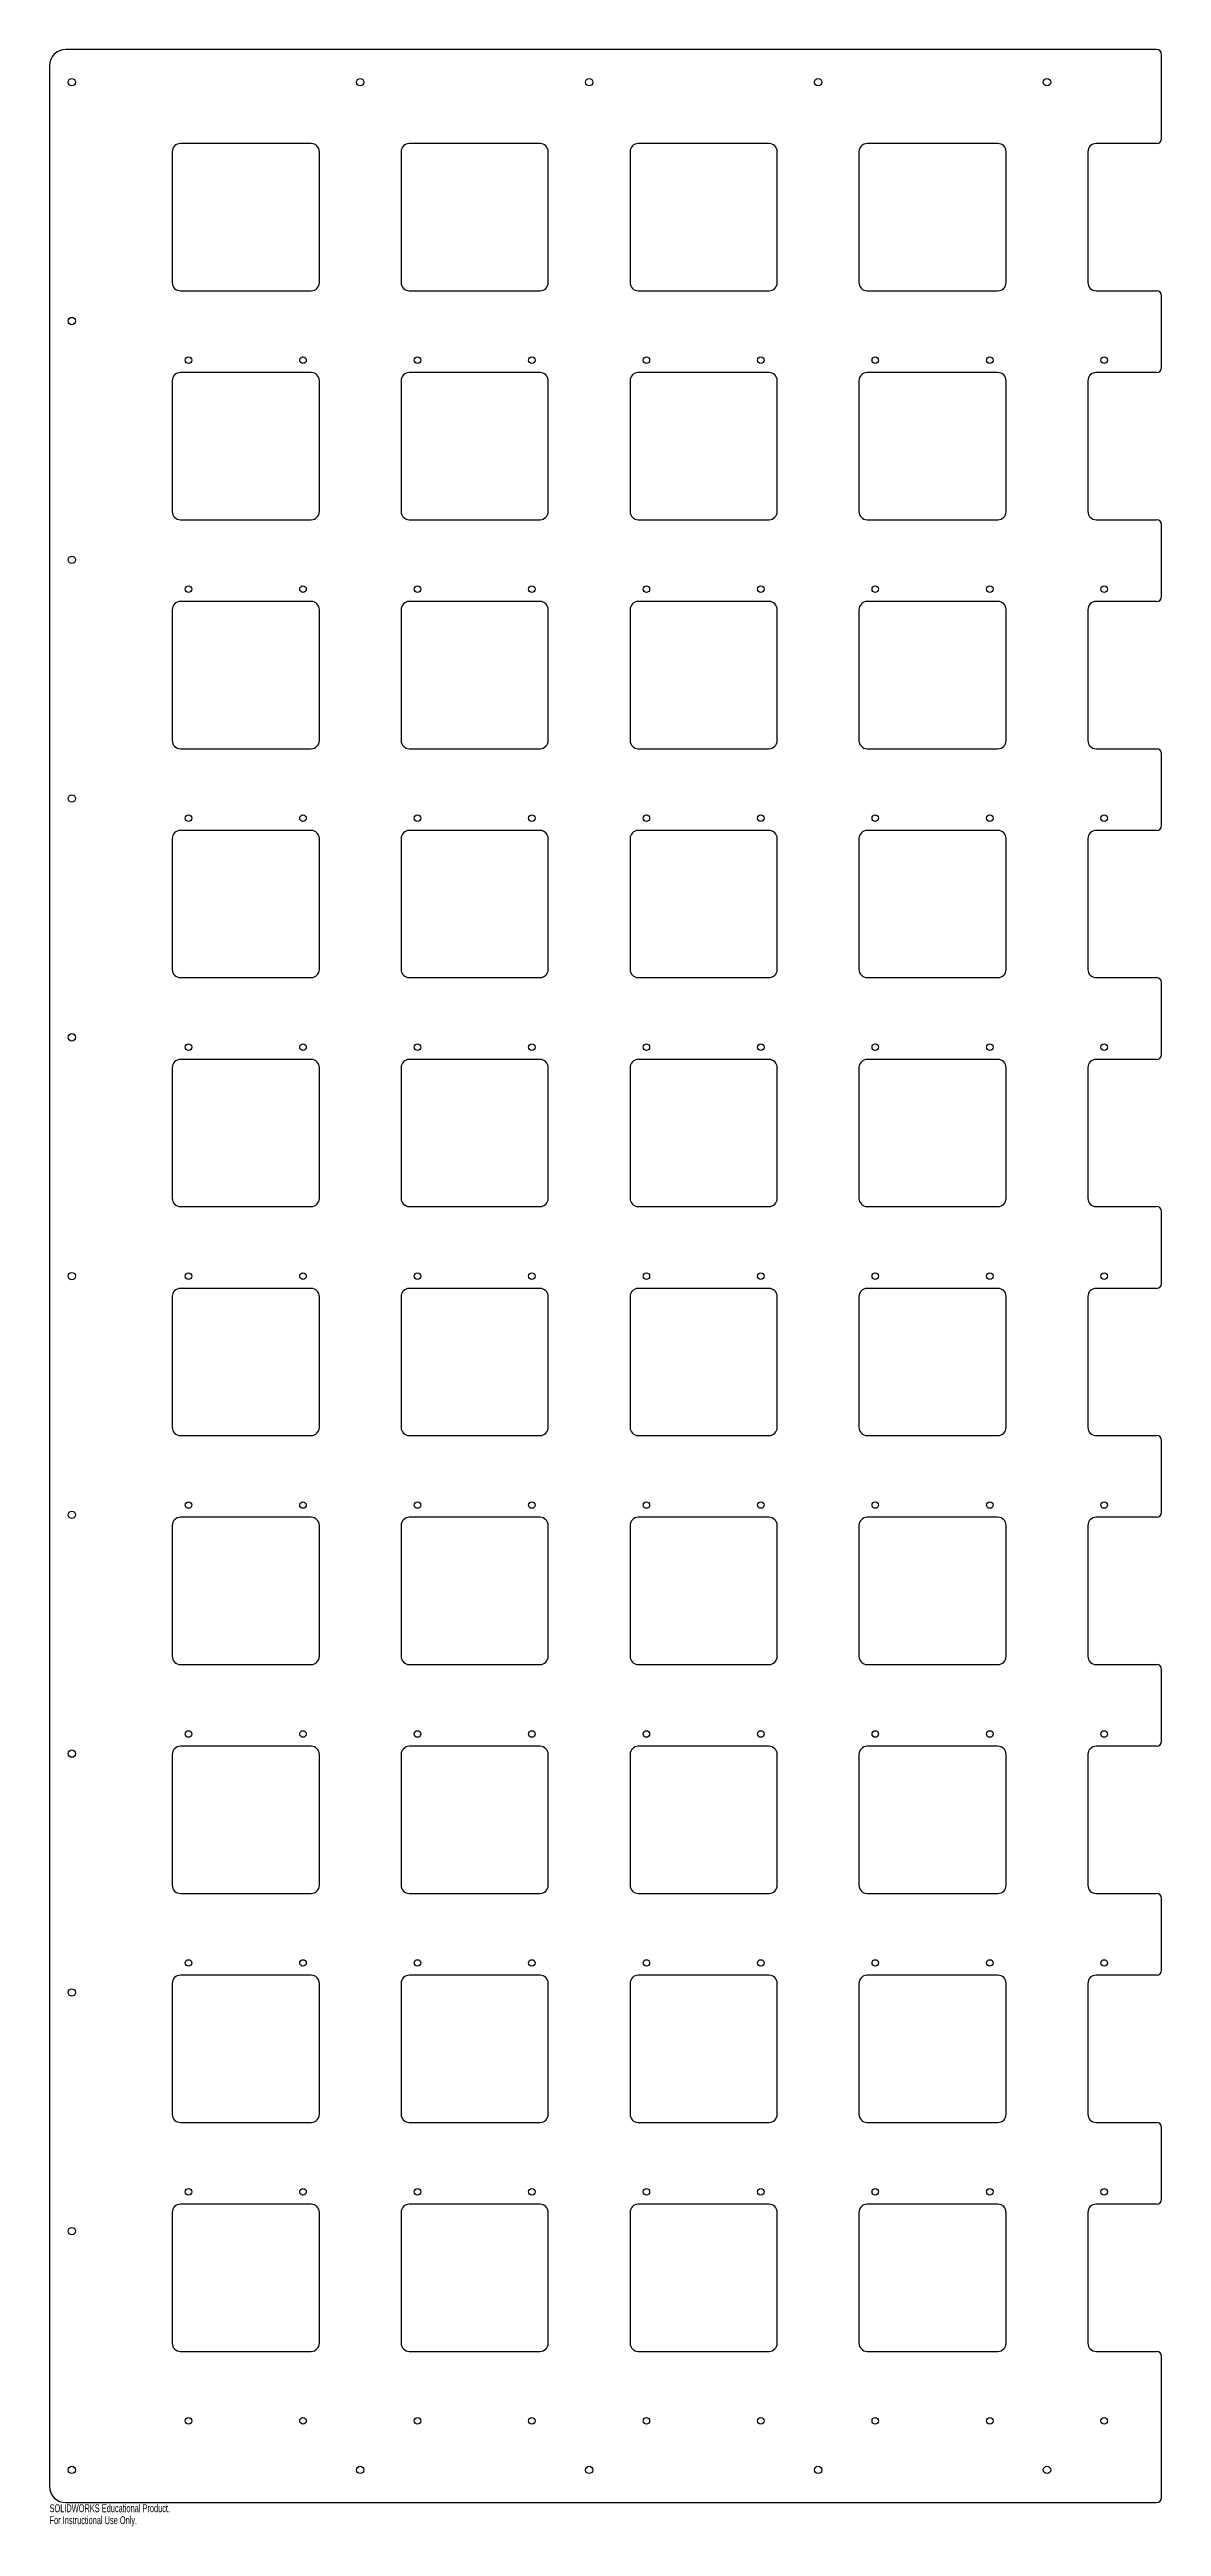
# Model space of a CAD drawing. Header units: millimetres. Extents: x -750 to -70, y -765 to 750.
import ezdxf

# ---------------------------------------------------------------- set-up
doc = ezdxf.new("R2010")
doc.units = ezdxf.units.MM
doc.styles.add('SLDTEXTSTYLE0', font='TXT', dxfattribs={"width": 0.7})

msp = doc.modelspace()

# ---------------------------------------------------------------- linework, layer by layer
at = {"color": 7, "linetype": 'Continuous', "lineweight": 25}
for p, q in [((-73, 750), (-740, 750)), ((-70, 695.5), (-70, 747)), ((-750, 740), (-750, -740)), ((-675, 687.5), (-675, 607.5)), ((-590, 692.5), (-670, 692.5)), ((-585, 607.5), (-585, 687.5)), ((-535, 687.5), (-535, 607.5)), ((-450, 692.5), (-530, 692.5)), ((-445, 607.5), (-445, 687.5)), ((-395, 687.5), (-395, 607.5)), ((-310, 692.5), (-390, 692.5)), ((-305, 607.5), (-305, 687.5)), ((-255, 687.5), (-255, 607.5)), ((-170, 692.5), (-250, 692.5)), ((-165, 607.5), (-165, 687.5)), ((-115, 687.5), (-115, 607.5)), ((-73, 692.5), (-110, 692.5)), ((-670, 602.5), (-590, 602.5)), ((-530, 602.5), (-450, 602.5)), ((-390, 602.5), (-310, 602.5)), ((-250, 602.5), (-170, 602.5)), ((-110, 602.5), (-73, 602.5)), ((-70, 555.5), (-70, 599.5)), ((-675, 547.5), (-675, 467.5)), ((-590, 552.5), (-670, 552.5)), ((-585, 467.5), (-585, 547.5)), ((-535, 547.5), (-535, 467.5)), ((-450, 552.5), (-530, 552.5)), ((-445, 467.5), (-445, 547.5)), ((-395, 547.5), (-395, 467.5)), ((-310, 552.5), (-390, 552.5)), ((-305, 467.5), (-305, 547.5)), ((-255, 547.5), (-255, 467.5)), ((-170, 552.5), (-250, 552.5)), ((-165, 467.5), (-165, 547.5)), ((-115, 547.5), (-115, 467.5)), ((-73, 552.5), (-110, 552.5)), ((-670, 462.5), (-590, 462.5)), ((-530, 462.5), (-450, 462.5)), ((-390, 462.5), (-310, 462.5)), ((-250, 462.5), (-170, 462.5)), ((-110, 462.5), (-73, 462.5)), ((-70, 415.5), (-70, 459.5)), ((-590, 412.5), (-670, 412.5)), ((-450, 412.5), (-530, 412.5)), ((-310, 412.5), (-390, 412.5)), ((-170, 412.5), (-250, 412.5)), ((-73, 412.5), (-110, 412.5)), ((-675, 407.5), (-675, 327.5)), ((-585, 327.5), (-585, 407.5)), ((-535, 407.5), (-535, 327.5)), ((-445, 327.5), (-445, 407.5)), ((-395, 407.5), (-395, 327.5)), ((-305, 327.5), (-305, 407.5)), ((-255, 407.5), (-255, 327.5)), ((-165, 327.5), (-165, 407.5)), ((-115, 407.5), (-115, 327.5)), ((-670, 322.5), (-590, 322.5)), ((-530, 322.5), (-450, 322.5)), ((-390, 322.5), (-310, 322.5)), ((-250, 322.5), (-170, 322.5)), ((-110, 322.5), (-73, 322.5)), ((-70, 275.5), (-70, 319.5)), ((-675, 267.5), (-675, 187.5)), ((-590, 272.5), (-670, 272.5)), ((-585, 187.5), (-585, 267.5)), ((-535, 267.5), (-535, 187.5)), ((-450, 272.5), (-530, 272.5)), ((-445, 187.5), (-445, 267.5)), ((-395, 267.5), (-395, 187.5)), ((-310, 272.5), (-390, 272.5)), ((-305, 187.5), (-305, 267.5)), ((-255, 267.5), (-255, 187.5)), ((-170, 272.5), (-250, 272.5)), ((-165, 187.5), (-165, 267.5)), ((-115, 267.5), (-115, 187.5)), ((-73, 272.5), (-110, 272.5)), ((-670, 182.5), (-590, 182.5)), ((-530, 182.5), (-450, 182.5)), ((-390, 182.5), (-310, 182.5)), ((-250, 182.5), (-170, 182.5)), ((-110, 182.5), (-73, 182.5)), ((-70, 135.5), (-70, 179.5)), ((-675, 127.5), (-675, 47.5)), ((-590, 132.5), (-670, 132.5)), ((-585, 47.5), (-585, 127.5)), ((-535, 127.5), (-535, 47.5)), ((-450, 132.5), (-530, 132.5)), ((-445, 47.5), (-445, 127.5)), ((-395, 127.5), (-395, 47.5)), ((-310, 132.5), (-390, 132.5)), ((-305, 47.5), (-305, 127.5)), ((-255, 127.5), (-255, 47.5)), ((-170, 132.5), (-250, 132.5)), ((-165, 47.5), (-165, 127.5)), ((-115, 127.5), (-115, 47.5)), ((-73, 132.5), (-110, 132.5)), ((-670, 42.5), (-590, 42.5)), ((-530, 42.5), (-450, 42.5)), ((-390, 42.5), (-310, 42.5)), ((-250, 42.5), (-170, 42.5)), ((-110, 42.5), (-73, 42.5)), ((-70, -4.5), (-70, 39.5)), ((-675, -12.5), (-675, -92.5)), ((-590, -7.5), (-670, -7.5)), ((-585, -92.5), (-585, -12.5)), ((-535, -12.5), (-535, -92.5)), ((-450, -7.5), (-530, -7.5)), ((-445, -92.5), (-445, -12.5)), ((-395, -12.5), (-395, -92.5)), ((-310, -7.5), (-390, -7.5)), ((-305, -92.5), (-305, -12.5)), ((-255, -12.5), (-255, -92.5)), ((-170, -7.5), (-250, -7.5)), ((-165, -92.5), (-165, -12.5)), ((-115, -12.5), (-115, -92.5)), ((-73, -7.5), (-110, -7.5)), ((-670, -97.5), (-590, -97.5)), ((-530, -97.5), (-450, -97.5)), ((-390, -97.5), (-310, -97.5)), ((-250, -97.5), (-170, -97.5)), ((-110, -97.5), (-73, -97.5)), ((-70, -144.5), (-70, -100.5)), ((-590, -147.5), (-670, -147.5)), ((-450, -147.5), (-530, -147.5)), ((-310, -147.5), (-390, -147.5)), ((-170, -147.5), (-250, -147.5)), ((-73, -147.5), (-110, -147.5)), ((-675, -152.5), (-675, -232.5)), ((-585, -232.5), (-585, -152.5)), ((-535, -152.5), (-535, -232.5)), ((-445, -232.5), (-445, -152.5)), ((-395, -152.5), (-395, -232.5)), ((-305, -232.5), (-305, -152.5)), ((-255, -152.5), (-255, -232.5)), ((-165, -232.5), (-165, -152.5)), ((-115, -152.5), (-115, -232.5)), ((-670, -237.5), (-590, -237.5)), ((-530, -237.5), (-450, -237.5)), ((-390, -237.5), (-310, -237.5)), ((-250, -237.5), (-170, -237.5)), ((-110, -237.5), (-73, -237.5)), ((-70, -284.5), (-70, -240.5)), ((-590, -287.5), (-670, -287.5)), ((-450, -287.5), (-530, -287.5)), ((-310, -287.5), (-390, -287.5)), ((-170, -287.5), (-250, -287.5)), ((-73, -287.5), (-110, -287.5)), ((-675, -292.5), (-675, -372.5)), ((-585, -372.5), (-585, -292.5)), ((-535, -292.5), (-535, -372.5)), ((-445, -372.5), (-445, -292.5)), ((-395, -292.5), (-395, -372.5)), ((-305, -372.5), (-305, -292.5)), ((-255, -292.5), (-255, -372.5)), ((-165, -372.5), (-165, -292.5)), ((-115, -292.5), (-115, -372.5)), ((-670, -377.5), (-590, -377.5)), ((-530, -377.5), (-450, -377.5)), ((-390, -377.5), (-310, -377.5)), ((-250, -377.5), (-170, -377.5)), ((-110, -377.5), (-73, -377.5)), ((-70, -424.5), (-70, -380.5)), ((-675, -432.5), (-675, -512.5)), ((-590, -427.5), (-670, -427.5)), ((-585, -512.5), (-585, -432.5)), ((-535, -432.5), (-535, -512.5)), ((-450, -427.5), (-530, -427.5)), ((-445, -512.5), (-445, -432.5)), ((-395, -432.5), (-395, -512.5)), ((-310, -427.5), (-390, -427.5)), ((-305, -512.5), (-305, -432.5)), ((-255, -432.5), (-255, -512.5)), ((-170, -427.5), (-250, -427.5)), ((-165, -512.5), (-165, -432.5)), ((-115, -432.5), (-115, -512.5)), ((-73, -427.5), (-110, -427.5)), ((-670, -517.5), (-590, -517.5)), ((-530, -517.5), (-450, -517.5)), ((-390, -517.5), (-310, -517.5)), ((-250, -517.5), (-170, -517.5)), ((-110, -517.5), (-73, -517.5)), ((-70, -564.5), (-70, -520.5)), ((-675, -572.5), (-675, -652.5)), ((-590, -567.5), (-670, -567.5)), ((-585, -652.5), (-585, -572.5)), ((-535, -572.5), (-535, -652.5)), ((-450, -567.5), (-530, -567.5)), ((-445, -652.5), (-445, -572.5)), ((-395, -572.5), (-395, -652.5)), ((-310, -567.5), (-390, -567.5)), ((-305, -652.5), (-305, -572.5)), ((-255, -572.5), (-255, -652.5)), ((-170, -567.5), (-250, -567.5)), ((-165, -652.5), (-165, -572.5)), ((-115, -572.5), (-115, -652.5)), ((-73, -567.5), (-110, -567.5)), ((-670, -657.5), (-590, -657.5)), ((-530, -657.5), (-450, -657.5)), ((-390, -657.5), (-310, -657.5)), ((-250, -657.5), (-170, -657.5)), ((-110, -657.5), (-73, -657.5)), ((-70, -747), (-70, -660.5)), ((-740, -750), (-73, -750))]:
    msp.add_line(p, q, dxfattribs=at)
for centre, radius in [((-736.4, 730), 2.25), ((-560, 730), 2.25), ((-420, 730), 2.25), ((-280, 730), 2.25), ((-140, 730), 2.25), ((-736.4, 584), 2.25), ((-665, 560), 2), ((-595, 560), 2), ((-525, 560), 2), ((-455, 560), 2), ((-385, 560), 2), ((-315, 560), 2), ((-245, 560), 2), ((-175, 560), 2), ((-105, 560), 2), ((-736.4, 438), 2.25), ((-665, 420), 2), ((-595, 420), 2), ((-525, 420), 2), ((-455, 420), 2), ((-385, 420), 2), ((-315, 420), 2), ((-245, 420), 2), ((-175, 420), 2), ((-105, 420), 2), ((-736.4, 292), 2.25), ((-665, 280), 2), ((-595, 280), 2), ((-525, 280), 2), ((-455, 280), 2), ((-385, 280), 2), ((-315, 280), 2), ((-245, 280), 2), ((-175, 280), 2), ((-105, 280), 2), ((-736.4, 146), 2.25), ((-665, 140), 2), ((-595, 140), 2), ((-525, 140), 2), ((-455, 140), 2), ((-385, 140), 2), ((-315, 140), 2), ((-245, 140), 2), ((-175, 140), 2), ((-105, 140), 2), ((-736.4, 0), 2.25), ((-665, 0), 2), ((-595, 0), 2), ((-525, 0), 2), ((-455, 0), 2), ((-385, 0), 2), ((-315, 0), 2), ((-245, 0), 2), ((-175, 0), 2), ((-105, 0), 2), ((-736.4, -146), 2.25), ((-665, -140), 2), ((-595, -140), 2), ((-525, -140), 2), ((-455, -140), 2), ((-385, -140), 2), ((-315, -140), 2), ((-245, -140), 2), ((-175, -140), 2), ((-105, -140), 2), ((-665, -280), 2), ((-595, -280), 2), ((-525, -280), 2), ((-455, -280), 2), ((-385, -280), 2), ((-315, -280), 2), ((-245, -280), 2), ((-175, -280), 2), ((-105, -280), 2), ((-736.4, -292), 2.25), ((-665, -420), 2), ((-595, -420), 2), ((-525, -420), 2), ((-455, -420), 2), ((-385, -420), 2), ((-315, -420), 2), ((-245, -420), 2), ((-175, -420), 2), ((-105, -420), 2), ((-736.4, -438), 2.25), ((-665, -560), 2), ((-595, -560), 2), ((-525, -560), 2), ((-455, -560), 2), ((-385, -560), 2), ((-315, -560), 2), ((-245, -560), 2), ((-175, -560), 2), ((-105, -560), 2), ((-736.4, -584), 2.25), ((-665, -700), 2), ((-595, -700), 2), ((-525, -700), 2), ((-455, -700), 2), ((-385, -700), 2), ((-315, -700), 2), ((-245, -700), 2), ((-175, -700), 2), ((-105, -700), 2), ((-736.4, -730), 2.25), ((-560, -730), 2.25), ((-420, -730), 2.25), ((-280, -730), 2.25), ((-140, -730), 2.25)]:
    msp.add_circle(centre, radius, dxfattribs=at)
for centre, radius, start, end in [((-740, 740), 10, 90, 180), ((-73, 747), 3, 0, 90), ((-670, 687.5), 5, 90, 180), ((-590, 687.5), 5, 0, 90), ((-530, 687.5), 5, 90, 180), ((-450, 687.5), 5, 0, 90), ((-390, 687.5), 5, 90, 180), ((-310, 687.5), 5, 0, 90), ((-250, 687.5), 5, 90, 180), ((-170, 687.5), 5, 0, 90), ((-110, 687.5), 5, 90, 180), ((-73, 695.5), 3, 270, 360), ((-670, 607.5), 5, 180, 270), ((-590, 607.5), 5, 270, 0), ((-530, 607.5), 5, 180, 270), ((-450, 607.5), 5, 270, 0), ((-390, 607.5), 5, 180, 270), ((-310, 607.5), 5, 270, 0), ((-250, 607.5), 5, 180, 270), ((-170, 607.5), 5, 270, 0), ((-110, 607.5), 5, 180, 270), ((-73, 599.5), 3, 0, 90), ((-670, 547.5), 5, 90, 180), ((-590, 547.5), 5, 0, 90), ((-530, 547.5), 5, 90, 180), ((-450, 547.5), 5, 0, 90), ((-390, 547.5), 5, 90, 180), ((-310, 547.5), 5, 0, 90), ((-250, 547.5), 5, 90, 180), ((-170, 547.5), 5, 0, 90), ((-110, 547.5), 5, 90, 180), ((-73, 555.5), 3, 270, 360), ((-670, 467.5), 5, 180, 270), ((-590, 467.5), 5, 270, 0), ((-530, 467.5), 5, 180, 270), ((-450, 467.5), 5, 270, 0), ((-390, 467.5), 5, 180, 270), ((-310, 467.5), 5, 270, 0), ((-250, 467.5), 5, 180, 270), ((-170, 467.5), 5, 270, 0), ((-110, 467.5), 5, 180, 270), ((-73, 459.5), 3, 360, 90), ((-670, 407.5), 5, 90, 180), ((-590, 407.5), 5, 0, 90), ((-530, 407.5), 5, 90, 180), ((-450, 407.5), 5, 0, 90), ((-390, 407.5), 5, 90, 180), ((-310, 407.5), 5, 0, 90), ((-250, 407.5), 5, 90, 180), ((-170, 407.5), 5, 0, 90), ((-110, 407.5), 5, 90, 180), ((-73, 415.5), 3, 270, 0), ((-670, 327.5), 5, 180, 270), ((-590, 327.5), 5, 270, 0), ((-530, 327.5), 5, 180, 270), ((-450, 327.5), 5, 270, 0), ((-390, 327.5), 5, 180, 270), ((-310, 327.5), 5, 270, 0), ((-250, 327.5), 5, 180, 270), ((-170, 327.5), 5, 270, 0), ((-110, 327.5), 5, 180, 270), ((-73, 319.5), 3, 0, 90), ((-73, 275.5), 3, 270, 0), ((-670, 267.5), 5, 90, 180), ((-590, 267.5), 5, 0, 90), ((-530, 267.5), 5, 90, 180), ((-450, 267.5), 5, 0, 90), ((-390, 267.5), 5, 90, 180), ((-310, 267.5), 5, 0, 90), ((-250, 267.5), 5, 90, 180), ((-170, 267.5), 5, 0, 90), ((-110, 267.5), 5, 90, 180), ((-670, 187.5), 5, 180, 270), ((-590, 187.5), 5, 270, 0), ((-530, 187.5), 5, 180, 270), ((-450, 187.5), 5, 270, 0), ((-390, 187.5), 5, 180, 270), ((-310, 187.5), 5, 270, 0), ((-250, 187.5), 5, 180, 270), ((-170, 187.5), 5, 270, 0), ((-110, 187.5), 5, 180, 270), ((-73, 179.5), 3, 0, 90), ((-670, 127.5), 5, 90, 180), ((-590, 127.5), 5, 0, 90), ((-530, 127.5), 5, 90, 180), ((-450, 127.5), 5, 0, 90), ((-390, 127.5), 5, 90, 180), ((-310, 127.5), 5, 0, 90), ((-250, 127.5), 5, 90, 180), ((-170, 127.5), 5, 0, 90), ((-110, 127.5), 5, 90, 180), ((-73, 135.5), 3, 270, 0), ((-670, 47.5), 5, 180, 270), ((-590, 47.5), 5, 270, 0), ((-530, 47.5), 5, 180, 270), ((-450, 47.5), 5, 270, 0), ((-390, 47.5), 5, 180, 270), ((-310, 47.5), 5, 270, 0), ((-250, 47.5), 5, 180, 270), ((-170, 47.5), 5, 270, 0), ((-110, 47.5), 5, 180, 270), ((-73, 39.5), 3, 0, 90), ((-670, -12.5), 5, 90, 180), ((-590, -12.5), 5, 0, 90), ((-530, -12.5), 5, 90, 180), ((-450, -12.5), 5, 0, 90), ((-390, -12.5), 5, 90, 180), ((-310, -12.5), 5, 0, 90), ((-250, -12.5), 5, 90, 180), ((-170, -12.5), 5, 0, 90), ((-110, -12.5), 5, 90, 180), ((-73, -4.5), 3, 270, 0), ((-670, -92.5), 5, 180, 270), ((-590, -92.5), 5, 270, 0), ((-530, -92.5), 5, 180, 270), ((-450, -92.5), 5, 270, 0), ((-390, -92.5), 5, 180, 270), ((-310, -92.5), 5, 270, 0), ((-250, -92.5), 5, 180, 270), ((-170, -92.5), 5, 270, 0), ((-110, -92.5), 5, 180, 270), ((-73, -100.5), 3, 0, 90), ((-670, -152.5), 5, 90, 180), ((-590, -152.5), 5, 0, 90), ((-530, -152.5), 5, 90, 180), ((-450, -152.5), 5, 0, 90), ((-390, -152.5), 5, 90, 180), ((-310, -152.5), 5, 0, 90), ((-250, -152.5), 5, 90, 180), ((-170, -152.5), 5, 0, 90), ((-110, -152.5), 5, 90, 180), ((-73, -144.5), 3, 270, 0), ((-670, -232.5), 5, 180, 270), ((-590, -232.5), 5, 270, 0), ((-530, -232.5), 5, 180, 270), ((-450, -232.5), 5, 270, 0), ((-390, -232.5), 5, 180, 270), ((-310, -232.5), 5, 270, 0), ((-250, -232.5), 5, 180, 270), ((-170, -232.5), 5, 270, 0), ((-110, -232.5), 5, 180, 270), ((-73, -240.5), 3, 0, 90), ((-670, -292.5), 5, 90, 180), ((-590, -292.5), 5, 0, 90), ((-530, -292.5), 5, 90, 180), ((-450, -292.5), 5, 0, 90), ((-390, -292.5), 5, 90, 180), ((-310, -292.5), 5, 0, 90), ((-250, -292.5), 5, 90, 180), ((-170, -292.5), 5, 0, 90), ((-110, -292.5), 5, 90, 180), ((-73, -284.5), 3, 270, 0), ((-670, -372.5), 5, 180, 270), ((-590, -372.5), 5, 270, 0), ((-530, -372.5), 5, 180, 270), ((-450, -372.5), 5, 270, 0), ((-390, -372.5), 5, 180, 270), ((-310, -372.5), 5, 270, 0), ((-250, -372.5), 5, 180, 270), ((-170, -372.5), 5, 270, 0), ((-110, -372.5), 5, 180, 270), ((-73, -380.5), 3, 0, 90), ((-670, -432.5), 5, 90, 180), ((-590, -432.5), 5, 0, 90), ((-530, -432.5), 5, 90, 180), ((-450, -432.5), 5, 0, 90), ((-390, -432.5), 5, 90, 180), ((-310, -432.5), 5, 0, 90), ((-250, -432.5), 5, 90, 180), ((-170, -432.5), 5, 0, 90), ((-110, -432.5), 5, 90, 180), ((-73, -424.5), 3, 270, 0), ((-670, -512.5), 5, 180, 270), ((-590, -512.5), 5, 270, 0), ((-530, -512.5), 5, 180, 270), ((-450, -512.5), 5, 270, 0), ((-390, -512.5), 5, 180, 270), ((-310, -512.5), 5, 270, 0), ((-250, -512.5), 5, 180, 270), ((-170, -512.5), 5, 270, 0), ((-110, -512.5), 5, 180, 270), ((-73, -520.5), 3, 360, 90), ((-670, -572.5), 5, 90, 180), ((-590, -572.5), 5, 360, 90), ((-530, -572.5), 5, 90, 180), ((-450, -572.5), 5, 0, 90), ((-390, -572.5), 5, 90, 180), ((-310, -572.5), 5, 0, 90), ((-250, -572.5), 5, 90, 180), ((-170, -572.5), 5, 0, 90), ((-110, -572.5), 5, 90, 180), ((-73, -564.5), 3, 270, 0), ((-670, -652.5), 5, 180, 270), ((-590, -652.5), 5, 270, 0), ((-530, -652.5), 5, 180, 270), ((-450, -652.5), 5, 270, 0), ((-390, -652.5), 5, 180, 270), ((-310, -652.5), 5, 270, 0), ((-250, -652.5), 5, 180, 270), ((-170, -652.5), 5, 270, 0), ((-110, -652.5), 5, 180, 270), ((-73, -660.5), 3, 0, 90), ((-740, -740), 10, 180, 270), ((-73, -747), 3, 270, 0)]:
    msp.add_arc(centre, radius, start, end, dxfattribs=at)

# ---------------------------------------------------------------- texts
at = {"color": 7, "linetype": 'Continuous', "char_height": 4.834, "attachment_point": 1, "style": 'SLDTEXTSTYLE0'}
for s, insert in [('SOLIDWORKS Educational Product.', (-750, -751)), ('For Instructional Use Only.', (-750, -758.3))]:
    msp.add_mtext(s, dxfattribs=dict(at, insert=insert))

doc.saveas('drawing.dxf')
